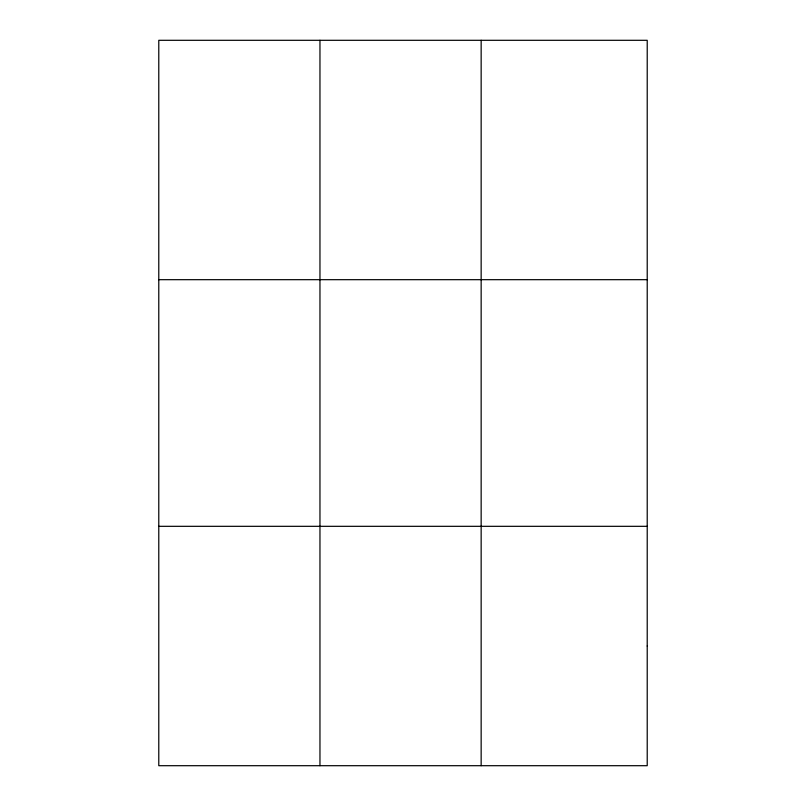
<?xml version="1.0" encoding="UTF-8"?>
<svg xmlns="http://www.w3.org/2000/svg" width="806" height="806" viewBox="0 0 806 806"><rect width="100%" height="100%" fill="white"/><g stroke="black" fill="none" stroke-linecap="round" stroke-linejoin="round"><path stroke-width="1.21" d="M319.962 40.3L319.962 765.7M481.152 40.3L481.152 765.7M158.782 279.682L647.218 279.682M158.782 526.318L647.218 526.318M647.218 646.009L647.218 765.7L158.782 765.7L158.782 40.3L647.218 40.3L647.218 646.009"/></g></svg>
